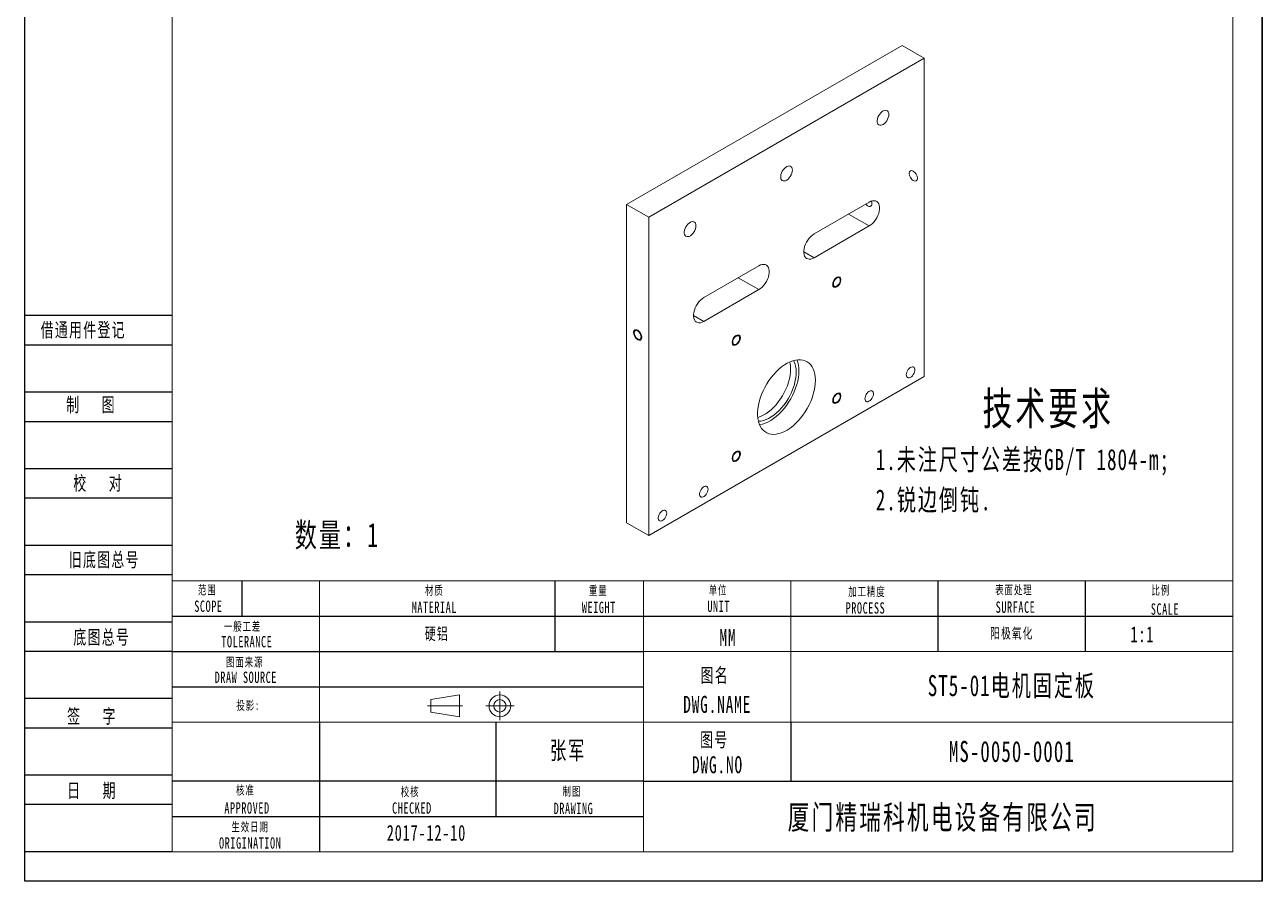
# Model space of a CAD drawing. Header units: millimetres. Extents: x 0 to 2755, y 0 to 898.
# Drawn here: x 0 to 635, y 0 to 440 of the extents above; entities that cross this region are included whole.
import ezdxf

# ---------------------------------------------------------------- set-up
doc = ezdxf.new("R2010")
doc.units = ezdxf.units.MM
doc.linetypes.add('AD_LTYPE3 0 mm', pattern=[16, 11, -1, 1, -1, 1, -1])
doc.layers.get('0').update_dxf_attribs({"lineweight": 35})
for name, color, linetype, lineweight in [('ACAD0', 7, 'Continuous', 0), ('ACADA-定位3-标高', 171, 'Continuous', 0), ('ACADA-构件3-柱砼', 9, 'Continuous', 0), ('ACADA-构件8-屋面', 7, 'Continuous', 0), ('尺寸线层', 3, 'Continuous', 18)]:
    doc.layers.add(name, color=color, linetype=linetype, lineweight=lineweight)
doc.styles.add('标准', font='', dxfattribs={"width": 0.667})
doc.styles.get('标准').set_extended_font_data('宋体')
doc.dimstyles.new('标准', dxfattribs={"dimtxt": 5.779688, "dimasz": 3.5, "dimexe": 1, "dimexo": 1, "dimgap": 1.209086, "dimtad": 1, "dimdec": 1, "dimdsep": 46, "dimtxsty": '标准', "dimblk": '_CAXARROW', "dimcen": 0, "dimdle": 6, "dimazin": 2, "dimtfac": 0.707107, "dimtdec": 3, "dimtmove": 0, "dimatfit": 3, "dimfxl": 0, "dimfrac": 2, "dimtolj": 1, "dimlwd": 18, "dimarcsym": 0})

# ---------------------------------------------------------------- blocks, each defined once
blk = doc.blocks.new('*X5')
at = {"layer": '尺寸线层', "color": 0, "linetype": 'Continuous', "lineweight": 18}
for p, q in [((157.16, 527.41), (132.47, 527.41)), ((169.18, 515.48), (157.16, 527.41)), ((185.38, 515.48), (169.18, 515.48))]:
    blk.add_line(p, q, dxfattribs=at)
at = {"layer": '尺寸线层', "color": 0, "linetype": 'Continuous', "lineweight": 18, "insert": (137.48, 531.72), "char_height": 5.78, "width": 12.6446, "attachment_point": 5, "line_spacing_factor": 1.15057, "style": '标准'}
blk.add_mtext('\\T1.1;7.5', dxfattribs=at)
blk = doc.blocks.new('_CAXARROW')
blk.add_hatch(color=0).paths.add_polyline_path([(0, 0), (-1, 0.125), (-1, -0.125)], flags=0)

msp = doc.modelspace()

# ---------------------------------------------------------------- linework, layer by layer
at = {"layer": 'ACAD0', "linetype": 'Continuous', "lineweight": 0}
for p, q in [((75.59, 15.12), (75.59, 882.92)), ((619.86, 882.92), (619.86, 15.12)), ((75.59, 154.21), (619.86, 154.21)), ((151.19, 81.64), (151.19, 154.21)), ((317.49, 15.12), (317.49, 154.21)), ((393.08, 81.64), (393.08, 154.21)), ((317.49, 117.92), (619.86, 117.92)), ((75.59, 81.64), (619.86, 81.64)), ((75.59, 15.12), (619.86, 15.12))]:
    msp.add_line(p, q, dxfattribs=at)
at = {"layer": 'ACAD0', "color": 7, "linetype": 'Continuous', "lineweight": 15}
for p, q in [((308.85, 347.31), (450.27, 428.95)), ((461.58, 422.42), (450.27, 428.95)), ((320.16, 340.78), (461.58, 422.42)), ((461.58, 259.11), (461.58, 422.42)), ((320.16, 340.78), (308.85, 347.31)), ((308.85, 184), (308.85, 347.31)), ((433.3, 348.52), (405.02, 332.2)), ((320.16, 177.47), (320.16, 340.78)), ((433.3, 336.28), (405.02, 319.95)), ((348.45, 299.54), (376.73, 315.87)), ((348.45, 287.29), (376.73, 303.62)), ((320.16, 177.47), (461.58, 259.11)), ((320.16, 177.47), (308.85, 184))]:
    msp.add_line(p, q, dxfattribs=at)
at = {"layer": 'ACAD0', "color": 8, "linetype": 'Continuous', "lineweight": 15}
for p, q in [((433.3, 336.28), (422.69, 342.4)), ((405.02, 319.95), (399.71, 323.01)), ((376.73, 303.62), (366.12, 309.74)), ((348.45, 287.29), (343.14, 290.35))]:
    msp.add_line(p, q, dxfattribs=at)
at = {"layer": 'ACAD0', "color": 7, "linetype": 'Continuous', "lineweight": 15}
for points in [[(443.38, 393.54), (443.31, 394.24), (443.1, 394.83), (442.76, 395.28), (442.32, 395.57), (441.78, 395.68), (441.18, 395.61), (440.53, 395.36), (439.89, 394.94), (439.26, 394.38), (438.68, 393.7), (438.19, 392.93), (437.8, 392.1), (437.52, 391.26), (437.38, 390.45), (437.38, 389.7), (437.52, 389.05), (437.8, 388.53), (438.19, 388.15), (438.68, 387.95), (439.26, 387.93), (439.89, 388.1), (440.53, 388.43), (441.18, 388.92), (441.78, 389.55), (442.32, 390.28), (442.76, 391.08), (443.1, 391.92), (443.31, 392.75), (443.38, 393.54)], [(393.88, 364.96), (393.81, 365.67), (393.6, 366.26), (393.27, 366.71), (392.82, 366.99), (392.28, 367.11), (391.68, 367.03), (391.04, 366.79), (390.39, 366.37), (389.76, 365.81), (389.19, 365.13), (388.69, 364.35), (388.3, 363.53), (388.03, 362.69), (387.89, 361.88), (387.89, 361.13), (388.03, 360.47), (388.3, 359.95), (388.69, 359.58), (389.19, 359.38), (389.76, 359.36), (390.39, 359.52), (391.04, 359.86), (391.68, 360.35), (392.28, 360.97), (392.82, 361.7), (393.27, 362.51), (393.6, 363.34), (393.81, 364.17), (393.88, 364.96)], [(433.3, 348.52), (434.17, 348.95), (435.02, 349.19), (435.82, 349.24), (436.56, 349.11), (437.2, 348.8), (437.74, 348.31), (438.16, 347.66), (438.44, 346.87), (438.59, 345.96), (438.59, 344.95), (438.44, 343.87), (438.16, 342.74), (437.74, 341.61), (437.2, 340.51), (436.56, 339.45), (435.82, 338.47), (435.02, 337.6), (434.17, 336.86), (433.3, 336.28)], [(344.38, 336.39), (344.31, 337.09), (344.1, 337.68), (343.77, 338.13), (343.32, 338.42), (342.78, 338.53), (342.18, 338.46), (341.54, 338.21), (340.89, 337.8), (340.26, 337.23), (339.69, 336.55), (339.19, 335.78), (338.8, 334.95), (338.53, 334.12), (338.39, 333.3), (338.39, 332.55), (338.53, 331.9), (338.8, 331.38), (339.19, 331.01), (339.69, 330.81), (340.26, 330.79), (340.89, 330.95), (341.54, 331.28), (342.18, 331.77), (342.78, 332.4), (343.32, 333.13), (343.77, 333.93), (344.1, 334.77), (344.31, 335.6), (344.38, 336.39)], [(405.02, 319.95), (404.14, 319.53), (403.29, 319.29), (402.49, 319.23), (401.76, 319.36), (401.11, 319.67), (400.58, 320.16), (400.16, 320.81), (399.87, 321.6), (399.73, 322.52), (399.73, 323.53), (399.87, 324.61), (400.16, 325.73), (400.58, 326.86), (401.11, 327.97), (401.76, 329.02), (402.49, 330), (403.29, 330.87), (404.14, 331.61), (405.02, 332.2)], [(376.73, 303.62), (377.6, 304.21), (378.45, 304.95), (379.26, 305.82), (379.99, 306.79), (380.63, 307.85), (381.17, 308.96), (381.59, 310.09), (381.87, 311.21), (382.02, 312.29), (382.02, 313.3), (381.87, 314.22), (381.59, 315.01), (381.17, 315.66), (380.63, 316.14), (379.99, 316.46), (379.26, 316.59), (378.45, 316.53), (377.6, 316.29), (376.73, 315.87)], [(418.45, 308.52), (418.38, 309.05), (418.17, 309.46), (417.84, 309.71), (417.42, 309.78), (416.93, 309.66), (416.43, 309.37), (415.95, 308.93), (415.53, 308.37), (415.2, 307.74), (414.99, 307.09), (414.92, 306.47), (414.99, 305.94), (415.2, 305.53), (415.53, 305.28), (415.95, 305.21), (416.43, 305.33), (416.93, 305.62), (417.42, 306.06), (417.84, 306.62), (418.17, 307.25), (418.38, 307.9), (418.45, 308.52)], [(348.45, 299.54), (347.57, 298.95), (346.73, 298.21), (345.92, 297.34), (345.19, 296.37), (344.55, 295.31), (344.01, 294.2), (343.59, 293.07), (343.31, 291.95), (343.16, 290.87), (343.16, 289.86), (343.31, 288.94), (343.59, 288.15), (344.01, 287.5), (344.55, 287.02), (345.19, 286.7), (345.92, 286.57), (346.73, 286.63), (347.57, 286.87), (348.45, 287.29)], [(316.27, 279.33), (316.2, 279.95), (315.99, 280.6), (315.66, 281.23), (315.24, 281.79), (314.76, 282.23), (314.25, 282.52), (313.77, 282.63), (313.35, 282.56), (313.02, 282.32), (312.81, 281.91), (312.74, 281.37), (312.81, 280.76), (313.02, 280.11), (313.35, 279.48), (313.77, 278.92), (314.25, 278.48), (314.76, 278.19), (315.24, 278.07), (315.66, 278.14), (315.99, 278.39), (316.2, 278.8), (316.27, 279.33)], [(366.83, 278.72), (366.76, 279.25), (366.55, 279.66), (366.22, 279.91), (365.8, 279.98), (365.32, 279.86), (364.81, 279.57), (364.33, 279.13), (363.91, 278.57), (363.58, 277.94), (363.37, 277.29), (363.3, 276.68), (363.37, 276.14), (363.58, 275.73), (363.91, 275.49), (364.33, 275.42), (364.81, 275.53), (365.32, 275.82), (365.8, 276.26), (366.22, 276.82), (366.55, 277.45), (366.76, 278.1), (366.83, 278.72)], [(405.72, 257.07), (405.65, 258.69), (405.45, 260.21), (405.1, 261.62), (404.63, 262.91), (404.02, 264.06), (403.29, 265.07), (402.45, 265.92), (401.5, 266.61), (400.45, 267.14), (399.31, 267.48), (398.09, 267.65), (396.8, 267.65), (395.46, 267.46), (394.08, 267.1), (392.66, 266.56), (391.23, 265.85), (389.8, 264.98), (388.37, 263.96), (386.97, 262.8), (385.61, 261.5), (384.29, 260.07), (383.04, 258.55), (381.86, 256.92), (380.76, 255.22), (379.76, 253.46), (378.86, 251.65), (378.07, 249.81), (377.41, 247.95), (376.87, 246.11), (376.46, 244.28), (376.18, 242.5), (376.04, 240.77), (376.04, 239.11), (376.18, 237.54), (376.46, 236.08), (376.87, 234.72), (377.41, 233.5), (378.07, 232.42), (378.86, 231.49), (379.76, 230.72), (380.76, 230.11), (381.86, 229.67), (383.04, 229.41), (384.29, 229.33), (385.61, 229.43), (386.97, 229.71), (388.37, 230.16), (389.8, 230.78), (391.23, 231.57), (392.66, 232.51), (394.08, 233.61), (395.46, 234.84), (396.8, 236.21), (398.09, 237.68), (399.31, 239.26), (400.45, 240.92), (401.5, 242.66), (402.45, 244.45), (403.29, 246.28), (404.02, 248.12), (404.63, 249.98), (405.1, 251.81), (405.45, 253.62), (405.65, 255.38), (405.72, 257.07)], [(376.12, 238.05), (376.19, 238.07), (377.53, 238.52), (378.88, 239.15), (380.24, 239.93), (381.59, 240.87), (382.93, 241.96), (384.23, 243.18), (385.48, 244.52), (386.67, 245.97), (387.78, 247.51), (388.82, 249.13), (389.75, 250.81), (390.59, 252.54), (391.31, 254.29), (391.91, 256.04), (392.38, 257.79), (392.72, 259.51), (392.93, 261.18), (393, 262.79)], [(395.82, 261.16), (395.75, 259.55), (395.55, 257.87), (395.21, 256.16), (394.73, 254.41), (394.14, 252.65), (393.42, 250.9), (392.58, 249.18), (391.64, 247.5), (390.61, 245.88), (389.5, 244.34), (388.31, 242.89), (387.05, 241.55), (385.76, 240.33), (384.42, 239.24), (383.07, 238.3), (381.71, 237.51), (380.35, 236.89), (379.02, 236.44), (377.72, 236.16), (376.47, 236.06), (376.46, 236.06)], [(377.03, 234.32), (377.12, 234.33), (378.49, 234.6), (379.89, 235.06), (381.31, 235.68), (382.75, 236.47), (384.18, 237.41), (385.59, 238.51), (386.98, 239.74), (388.32, 241.1), (389.6, 242.58), (390.82, 244.16), (391.96, 245.82), (393.01, 247.56), (393.97, 249.35), (394.81, 251.17), (395.54, 253.02), (396.14, 254.87), (396.62, 256.71), (396.96, 258.52), (397.17, 260.28), (397.24, 261.97)], [(452.32, 259.89), (452.39, 260.56), (452.59, 261.26), (452.92, 261.96), (453.34, 262.61), (453.84, 263.17), (454.38, 263.6), (454.92, 263.88), (455.45, 263.98), (455.91, 263.91), (456.29, 263.66), (456.55, 263.26), (456.69, 262.73), (456.69, 262.09), (456.55, 261.4), (456.29, 260.69), (455.91, 260.01), (455.45, 259.4), (454.92, 258.9), (454.38, 258.55), (453.84, 258.35), (453.34, 258.34), (452.92, 258.5), (452.59, 258.82), (452.39, 259.3), (452.32, 259.89)], [(418.45, 248.91), (418.38, 249.44), (418.17, 249.85), (417.84, 250.1), (417.42, 250.17), (416.93, 250.05), (416.43, 249.76), (415.95, 249.32), (415.53, 248.76), (415.2, 248.13), (414.99, 247.48), (414.92, 246.87), (414.99, 246.33), (415.2, 245.93), (415.53, 245.68), (415.95, 245.61), (416.43, 245.72), (416.93, 246.01), (417.42, 246.45), (417.84, 247.01), (418.17, 247.64), (418.38, 248.29), (418.45, 248.91)], [(431.11, 247.64), (431.18, 248.31), (431.38, 249.02), (431.7, 249.72), (432.13, 250.37), (432.62, 250.92), (433.16, 251.35), (433.71, 251.63), (434.23, 251.74), (434.7, 251.66), (435.07, 251.42), (435.34, 251.02), (435.47, 250.48), (435.47, 249.84), (435.34, 249.15), (435.07, 248.44), (434.7, 247.76), (434.23, 247.16), (433.71, 246.66), (433.16, 246.3), (432.62, 246.11), (432.13, 246.09), (431.7, 246.25), (431.38, 246.58), (431.18, 247.05), (431.11, 247.64)], [(366.83, 219.11), (366.76, 219.64), (366.55, 220.05), (366.22, 220.3), (365.8, 220.37), (365.32, 220.25), (364.81, 219.96), (364.33, 219.52), (363.91, 218.96), (363.58, 218.33), (363.37, 217.68), (363.3, 217.07), (363.37, 216.53), (363.58, 216.13), (363.91, 215.88), (364.33, 215.81), (364.81, 215.92), (365.32, 216.21), (365.8, 216.66), (366.22, 217.21), (366.55, 217.84), (366.76, 218.49), (366.83, 219.11)], [(350.64, 201.19), (350.57, 201.78), (350.37, 202.25), (350.05, 202.58), (349.62, 202.74), (349.12, 202.72), (348.58, 202.53), (348.04, 202.17), (347.51, 201.67), (347.05, 201.07), (346.67, 200.39), (346.41, 199.68), (346.27, 198.98), (346.27, 198.35), (346.41, 197.81), (346.67, 197.41), (347.05, 197.17), (347.51, 197.09), (348.04, 197.2), (348.58, 197.48), (349.12, 197.91), (349.62, 198.46), (350.05, 199.11), (350.37, 199.81), (350.57, 200.52), (350.64, 201.19)], [(329.43, 188.94), (329.36, 189.53), (329.16, 190), (328.83, 190.33), (328.41, 190.49), (327.91, 190.47), (327.37, 190.28), (326.82, 189.93), (326.3, 189.43), (325.84, 188.82), (325.46, 188.14), (325.2, 187.43), (325.06, 186.74), (325.06, 186.1), (325.2, 185.57), (325.46, 185.16), (325.84, 184.92), (326.3, 184.85), (326.82, 184.95), (327.37, 185.23), (327.91, 185.66), (328.41, 186.22), (328.83, 186.87), (329.16, 187.57), (329.36, 188.27), (329.43, 188.94)]]:
    msp.add_lwpolyline(points, dxfattribs=at)
at = {"layer": 'ACAD0', "color": 7, "linetype": 'Continuous', "lineweight": 0}
for points in [[(453.81, 363.22), (453.97, 362.19), (454.43, 361.13), (455.12, 360.2), (455.93, 359.54), (456.74, 359.26), (457.43, 359.4), (457.89, 359.93), (458.05, 360.77), (457.89, 361.8), (457.43, 362.86), (456.74, 363.79), (455.93, 364.44), (455.12, 364.73), (454.43, 364.59), (453.97, 364.06), (453.81, 363.22)], [(416.68, 305.05), (415.87, 304.76), (415.18, 304.9), (414.72, 305.43), (414.56, 306.27), (414.72, 307.3), (415.18, 308.36), (415.87, 309.29), (416.68, 309.94), (417.49, 310.23), (418.18, 310.09), (418.64, 309.56), (418.8, 308.72), (418.64, 307.69), (418.18, 306.63), (417.49, 305.7), (416.68, 305.05)], [(316.63, 279.13), (316.47, 278.28), (316.01, 277.76), (315.32, 277.62), (314.51, 277.9), (313.69, 278.56), (313.01, 279.49), (312.55, 280.55), (312.38, 281.58), (312.55, 282.42), (313.01, 282.95), (313.69, 283.09), (314.51, 282.8), (315.32, 282.15), (316.01, 281.22), (316.47, 280.16), (316.63, 279.13)], [(365.06, 275.25), (364.25, 274.96), (363.56, 275.1), (363.1, 275.63), (362.94, 276.47), (363.1, 277.5), (363.56, 278.56), (364.25, 279.49), (365.06, 280.15), (365.88, 280.43), (366.56, 280.29), (367.02, 279.77), (367.19, 278.92), (367.02, 277.89), (366.56, 276.83), (365.88, 275.9), (365.06, 275.25)], [(416.68, 245.44), (415.87, 245.16), (415.18, 245.29), (414.72, 245.82), (414.56, 246.66), (414.72, 247.69), (415.18, 248.75), (415.87, 249.68), (416.68, 250.34), (417.49, 250.62), (418.18, 250.49), (418.64, 249.96), (418.8, 249.11), (418.64, 248.08), (418.18, 247.02), (417.49, 246.09), (416.68, 245.44)], [(365.06, 215.64), (364.25, 215.36), (363.56, 215.49), (363.1, 216.02), (362.94, 216.86), (363.1, 217.89), (363.56, 218.95), (364.25, 219.88), (365.06, 220.54), (365.88, 220.82), (366.56, 220.69), (367.02, 220.16), (367.19, 219.31), (367.02, 218.28), (366.56, 217.22), (365.88, 216.29), (365.06, 215.64)]]:
    msp.add_lwpolyline(points, dxfattribs=at)
at = {"layer": 'ACAD0', "color": 7, "linetype": 'Continuous', "lineweight": 15}
for centre, radius, start, end in [((383.54, 261.54), 12.29, 358.21163, 27.47139), ((382.64, 262.26), 14.6, 358.86103, 21.38561), ((378.61, 262.94), 14.39, 359.40815, 14.35701)]:
    msp.add_arc(centre, radius, start, end, dxfattribs=at)
msp.add_open_spline([(434.33, 348.93), (434.36, 348.88), (434.56, 348.6), (434.72, 348.04), (434.72, 347.36), (434.47, 346.8), (434.02, 346.41), (433.42, 346.25), (432.78, 346.39), (432.21, 346.81), (431.86, 347.25), (431.73, 347.55), (431.71, 347.6)], degree=3, knots=[0, 0, 0, 0, 0.150698, 0.864735, 1.547731, 2.211202, 2.892355, 3.604331, 4.314423, 4.988046, 5.649224, 5.806259, 5.806259, 5.806259, 5.806259], dxfattribs=at)
at = {"layer": 'ACADA-构件3-柱砼', "linetype": 'ByBlock', "lineweight": -2, "ltscale": 0.2}
for p, q in [((0, 0), (0, 898.04)), ((634.98, 898.04), (634.98, 0)), ((634.98, 0), (634.98, 898.04)), ((75.59, 290.28), (0, 290.28)), ((75.59, 275.16), (0, 275.16)), ((75.59, 250.97), (0, 250.97)), ((75.59, 235.85), (0, 235.85)), ((75.59, 211.66), (0, 211.66)), ((75.59, 196.54), (0, 196.54)), ((75.59, 172.35), (0, 172.35)), ((75.59, 157.23), (0, 157.23)), ((111.46, 154.24), (111.46, 136.07)), ((272.13, 117.92), (272.13, 154.21)), ((468.67, 117.92), (468.67, 154.21)), ((544.27, 117.92), (544.27, 154.21)), ((75.59, 136.07), (619.86, 136.07)), ((75.59, 133.04), (0, 133.04)), ((75.59, 117.92), (0, 117.92)), ((75.59, 117.92), (317.49, 117.92)), ((75.59, 99.78), (317.49, 99.78)), ((75.59, 93.73), (0, 93.73)), ((75.59, 78.62), (0, 78.62)), ((151.19, 81.64), (151.19, 15.12)), ((241.9, 33.26), (241.9, 81.64)), ((393.08, 81.64), (393.08, 51.4)), ((75.59, 54.43), (0, 54.43)), ((317.49, 51.4), (75.59, 51.4)), ((317.49, 51.4), (619.86, 51.4)), ((75.59, 39.31), (0, 39.31)), ((75.59, 33.26), (317.49, 33.26)), ((75.59, 15.12), (0, 15.12)), ((634.98, 0), (0, 0))]:
    msp.add_line(p, q, dxfattribs=at)
at = {"layer": 'ACADA-构件8-屋面', "linetype": 'Continuous', "lineweight": 18}
for p, q in [((208.43, 93.19), (223, 95.6)), ((223, 95.6), (223, 84.44)), ((243.8, 82.74), (243.8, 97.3)), ((206.73, 90.02), (224.7, 90.02)), ((208.43, 93.19), (208.43, 86.85)), ((236.52, 90.02), (251.08, 90.02)), ((208.43, 86.85), (223, 84.44))]:
    msp.add_line(p, q, dxfattribs=at)
for radius in [5.58, 3.17]:
    msp.add_circle((243.8, 90.02), radius, dxfattribs=at)

# ---------------------------------------------------------------- texts
at = {"layer": 'ACADA-定位3-标高', "linetype": 'Continuous', "lineweight": 18, "line_spacing_factor": 1.15057, "style": '标准'}
for s, insert, char_height, width, attachment_point in [('\\T1.1;数量：1', (138.6, 170.13), 12.343, 62.3242, 7), ('\\T1.1;ST5-01电机固定板', (506.47, 99.78), 10.7888, 226.7775, 5), ('\\T1.1;MS-0050-0001', (506.47, 66.52), 10.7888, 226.7775, 5), ('\\T1.1;2017-12-10', (185.73, 20.63), 8.1581, 62.6768, 7)]:
    msp.add_mtext(s, dxfattribs=dict(at, insert=insert, char_height=char_height, width=width, attachment_point=attachment_point))
at = {"layer": 'ACADA-定位3-标高', "linetype": 'AD_LTYPE3 0 mm', "lineweight": 0, "insert": (567.34, 122.54), "char_height": 8.155, "width": 17.3889, "attachment_point": 7, "line_spacing_factor": 1.15057, "style": '标准'}
msp.add_mtext('\\T1.1;1:1', dxfattribs=at)
at = {"layer": 'ACADA-构件8-屋面', "linetype": 'Continuous', "lineweight": 18, "line_spacing_factor": 1.15057, "style": '标准'}
for s, insert, char_height, width, attachment_point in [('\\T1.1;借通用件登记', (8.15, 286.58), 7.2817, 68.7052, 1), ('\\T1.1;制   图', (21.27, 248.2), 7.2817, 39.9865, 1), ('\\T1.1;校   对', (24.93, 207.91), 7.2817, 39.9865, 1), ('\\T1.1;旧底图总号', (22.59, 168.67), 7.2817, 114.0607, 1), ('\\T1.1;范围', (93.6, 149.23), 4.66, 14.7045, 5), ('\\T1.1;单位', (355.69, 149.18), 4.66, 20.9035, 5), ('\\T1.1;表面处理', (507.54, 149.29), 4.66, 29.415, 5), ('\\T1.1;材质', (210.15, 149.03), 4.66, 24.0031, 5), ('\\T1.1;重量', (294.28, 149.05), 4.66, 27.1026, 5), ('\\T1.1;加工精度', (432.12, 148.41), 4.66, 29.415, 5), ('\\T1.1;比例', (582.9, 149.1), 4.66, 26.706, 5), ('\\T1.1;SCOPE', (94.23, 141.09), 5.8253, 16.7941, 5), ('\\T1.1;MATERIAL', (210.16, 140.63), 5.8253, 24.6273, 5), ('\\T1.1;WEIGHT', (294.56, 140.52), 5.8253, 24.4645, 5), ('\\T1.1;UNIT', (356.05, 141.05), 5.825, 17.6142, 5), ('\\T1.1;PROCESS', (431.35, 140.21), 5.8253, 23.4816, 5), ('\\T1.1;SURFACE', (508.36, 140.62), 5.8253, 23.3188, 5), ('\\T1.1;SCALE', (585.05, 139.63), 5.8253, 24.2143, 5), ('\\T1.1;一般工差', (111.72, 130.55), 4.66, 32.5145, 5), ('\\T1.1;底图总号', (24.93, 128.9), 7.282, 39.9865, 1), ('\\T1.1;   MM', (354.27, 125.09), 8.738, 35.7494, 5), ('\\T1.1;TOLERANCE', (113.93, 122.9), 5.8253, 29.5178, 5), ('\\T1.1;图面来源', (112.82, 112.24), 4.66, 38.7136, 5), ('\\T1.1;图名', (354.05, 105.33), 7.282, 22.0567, 5), ('\\T1.1;签   字', (21.76, 88.31), 7.2817, 39.9865, 1), ('\\T1.1;投影:', (114.52, 90.05), 4.66, 174.2608, 5), ('\\T1.1;图号', (353.84, 72.19), 7.282, 36.0046, 5), ('\\T1.1;张军', (278.74, 66.66), 9.235, 120.948, 5), ('\\T1.1;日   期', (21.76, 50.21), 7.2817, 39.9865, 1), ('\\T1.1;核准', (113.17, 46.52), 4.66, 27.1026, 5), ('\\T1.1;校核', (197.73, 45.72), 4.66, 24.0031, 5), ('\\T1.1;制图', (280.73, 45.92), 4.66, 30.2021, 5), ('\\T1.1;APPROVED', (114.03, 37.54), 5.8253, 27.2324, 5), ('\\T1.1;CHECKED', (198.67, 37.54), 5.8253, 23.4816, 5), ('\\T1.1;DRAWING', (281.55, 37.34), 5.8253, 22.6675, 5), ('\\T1.1;生效日期', (115.62, 27.66), 4.66, 38.7136, 5), ('\\T1.1;ORIGINATION', (115.68, 19.58), 5.8253, 32.9189, 5)]:
    msp.add_mtext(s, dxfattribs=dict(at, insert=insert, char_height=char_height, width=width, attachment_point=attachment_point))
at = {"layer": '尺寸线层', "linetype": 'Continuous', "lineweight": 18, "line_spacing_factor": 1.15057, "style": '标准'}
for s, insert, char_height, width, attachment_point in [('\\T1.1;技术要求', (491.44, 251.08), 16.86, 116.357, 1), ('\\T1.1;1.未注尺寸公差按GB/T 1804-m;\\P2.锐边倒钝.', (436.67, 221.81), 10.7888, 206.3231, 1), ('\\T1.1;硬铝', (211.44, 126.71), 6.157, 64.8512, 5), ('\\T1.1;阳极氧化', (506.47, 127), 5.394, 75.5925, 5), ('\\T1.1;DRAW SOURCE', (113.41, 104.62), 5.8253, 75.5406, 5), ('\\T1.1;DWG.NAME', (355.28, 90.71), 8.738, 75.5925, 5), ('\\T1.1;DWG.NO', (355.44, 59.73), 8.738, 75.9174, 5)]:
    msp.add_mtext(s, dxfattribs=dict(at, insert=insert, char_height=char_height, width=width, attachment_point=attachment_point))
at = {"layer": '尺寸线层', "color": 1, "linetype": 'Continuous', "lineweight": 18, "insert": (391.45, 25.35), "char_height": 12.2317, "width": 234.3278, "attachment_point": 7, "line_spacing_factor": 1.15057, "style": '标准'}
msp.add_mtext('\\T1.1;厦门精瑞科机电设备有限公司', dxfattribs=at)

# ---------------------------------------------------------------- dimensions: what is measured, and where the dimension line sits
at = {"layer": '尺寸线层'}
dim = msp.add_ordinate_dim(feature_location=(186.38, 515.48), offset=(-48.89, 11.93), dtype=0, origin=(0, 0), text='7.5', dimstyle='标准', override={"dimsah": 1, "dimclre": 0, "dimtfill": 1, "dimtzin": 8}, dxfattribs=at)
dim.commit()
dim.dimension.update_dxf_attribs({"geometry": '*X5', "text_midpoint": (137.48, 531.72)})

doc.saveas('drawing.dxf')
